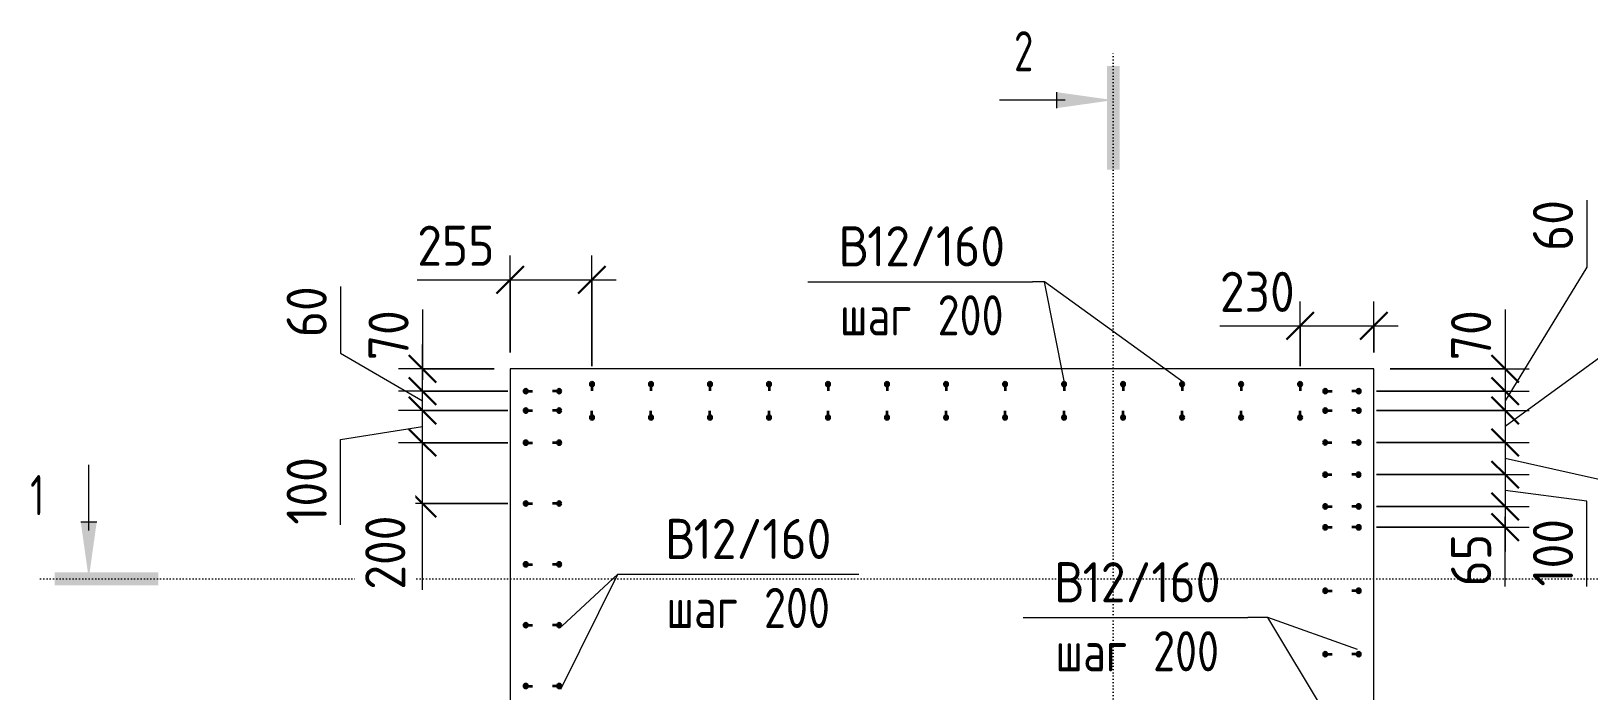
# Model space of a CAD drawing. Header units: millimetres. Extents: x 66339 to 175313, y -6307 to 14735.
# Drawn here: x 154870 to 159721, y 10627 to 12681 of the extents above; entities that cross this region are included whole.
import ezdxf

# ---------------------------------------------------------------- set-up
doc = ezdxf.new("R2010")
doc.units = ezdxf.units.MM
doc.linetypes.add('04 Пунктир 10мм', pattern=[10, 0, -10])
for name, color, linetype, lineweight in [('AA_Dim', 7, 'Continuous', 9), ('AA_Dim-50', 7, 'Continuous', 9), ('AA_Razrez', 7, 'Continuous', 9), ('AA_Vinoska', 7, 'Continuous', 9), ('KR_Armatura', 7, 'Continuous', 20), ('KR_Armatura_Tonkie', 7, 'Continuous', 20), ('KR_Fundament', 7, 'Continuous', 18)]:
    doc.layers.add(name, color=color, linetype=linetype, lineweight=lineweight)
doc.styles.add('ISOCPEUR_5', font='isocpeur.ttf', dxfattribs={"width": 0.7, "height": 125})
doc.styles.add('ISOCPEUR_6', font='isocpeur.ttf', dxfattribs={"width": 0.9, "height": 125})
doc.styles.add('ISOCPEUR_8', font='isocpeur.ttf', dxfattribs={"width": 0.8, "height": 125})
doc.dimstyles.new('05_Округл_1мм__прозр_', dxfattribs={"dimscale": 304.8, "dimtxt": 124.497647, "dimasz": 0.278871, "dimexe": 0.246063, "dimexo": 0.164042, "dimgap": 0.016404, "dimtad": 1, "dimdec": 0, "dimdsep": 46, "dimtxsty": 'ISOCPEUR_6', "dimblk1": 'OBLIQUE', "dimblk2": 'OBLIQUE', "dimsah": 1, "dimcen": 0.09, "dimdle": 0.246063, "dimazin": 0, "dimtfac": 1, "dimtdec": 4, "dimtix": 1, "dimtmove": 1, "dimatfit": 3, "dimfxl": 1, "dimtvp": 1, "dimtolj": 1, "dimtzin": 0, "dimlwd": 18, "dimlwe": 18, "dimarcsym": 2})
doc.dimstyles.new('05_Округл_50мм__непрозр_', dxfattribs={"dimscale": 304.8, "dimtxt": 124.497647, "dimasz": 0.278871, "dimexe": 0.246063, "dimexo": 0.164042, "dimgap": 0.049213, "dimtad": 1, "dimdec": 0, "dimrnd": 50, "dimdsep": 46, "dimtxsty": 'ISOCPEUR_6', "dimblk1": 'OBLIQUE', "dimblk2": 'OBLIQUE', "dimsah": 1, "dimcen": 0.09, "dimdle": 0.246063, "dimazin": 0, "dimtfac": 1, "dimtdec": 4, "dimtix": 1, "dimtmove": 1, "dimatfit": 3, "dimfxl": 1, "dimtvp": 1, "dimtfill": 1, "dimtolj": 1, "dimtzin": 0, "dimlwd": 18, "dimlwe": 18, "dimarcsym": 2})
doc.dimstyles.new('05_Округл_5мм__прозр__2', dxfattribs={"dimscale": 304.8, "dimtxt": 124.497647, "dimasz": 0.278871, "dimexe": 0.246063, "dimexo": 0.164042, "dimgap": 0.016404, "dimtad": 1, "dimdec": 0, "dimrnd": 5, "dimdsep": 46, "dimtxsty": 'ISOCPEUR_6', "dimblk1": 'OBLIQUE', "dimblk2": 'OBLIQUE', "dimsah": 1, "dimcen": 0.09, "dimdle": 0.246063, "dimazin": 0, "dimtfac": 1, "dimtdec": 4, "dimtix": 1, "dimtmove": 1, "dimatfit": 3, "dimfxl": 1, "dimtvp": 1, "dimtolj": 1, "dimtzin": 0, "dimlwd": 18, "dimlwe": 18, "dimarcsym": 2})

# ---------------------------------------------------------------- blocks, each defined once
blk = doc.blocks.new('265_Выпуск П одной длины _НесАрм_РабПлоск_ - В1 _d12_ t250-4071037-Схема расположения арматурных выпусков вундаментной плиты  в_о 22-23_Б')
at = {"layer": 'KR_Armatura_Tonkie', "lineweight": 35}
for points in [[(-6, -6), (-3, -5.2), (-1.8, -4.2), (-0.2, -1.6), (0, 0), (-0.8, 3), (-1.8, 4.2), (-4.4, 5.8), (-7.6, 5.8), (-10.2, 4.2), (-11.8, 1.6), (-12, 0), (-11.2, -3), (-9, -5.2)], [(98, -6), (99.6, -5.8), (102.2, -4.2), (103.8, -1.6), (103.8, 1.6), (103.2, 3), (101, 5.2), (98, 6), (95, 5.2), (92.8, 3), (92.2, 1.6), (92.2, -1.6), (93.4, -3.6), (95, -5.2), (96.4, -5.8)]]:
    blk.add_hatch(color=256, dxfattribs=at).paths.add_polyline_path(points)
at = {"layer": 'KR_Armatura'}
for centre in [(-6, 0), (98, 0)]:
    blk.add_circle(centre, 6, dxfattribs=at)
at = {"layer": 'KR_Armatura_Tonkie', "lineweight": 35}
for p, q in [((0, 0), (15, 0)), ((92, 0), (77, 0))]:
    blk.add_line(p, q, dxfattribs=at)
for centre, start, end in [((-6, 0), 360, 180), ((-6, 0), 180, 360), ((98, 0), 360, 180), ((98, 0), 180, 360)]:
    blk.add_arc(centre, 6, start, end, dxfattribs=at)
blk = doc.blocks.new('265_Выпуск П одной длины _НесАрм_РабПлоск_ - В1 _d12_ t250-V2-Схема расположения арматурных выпусков вундаментной плиты  в_о 22-23_Б')
at = {"layer": 'KR_Armatura_Tonkie', "lineweight": 35}
for points in [[(-6, -6), (-3, -5.2), (-1.8, -4.2), (-0.2, -1.4), (0, 0), (-0.8, 3), (-1.8, 4.2), (-4.4, 5.8), (-7.6, 5.8), (-10.2, 4.2), (-11.8, 1.6), (-11.6, -1.4), (-11.2, -3), (-9, -5.2)], [(98, -6), (99.6, -5.8), (102.2, -4.2), (103.8, -1.4), (103.8, 1.6), (103.2, 3), (101, 5.2), (98, 6), (95, 5.2), (92.8, 3), (92.2, 1.6), (92.2, -1.6), (92.8, -3), (95, -5.2), (96.4, -5.8)]]:
    blk.add_hatch(color=256, dxfattribs=at).paths.add_polyline_path(points)
at = {"layer": 'KR_Armatura'}
for centre in [(-6, 0), (98, 0)]:
    blk.add_circle(centre, 6, dxfattribs=at)
at = {"layer": 'KR_Armatura_Tonkie', "lineweight": 35}
for p, q in [((0, 0), (15, 0)), ((92, 0), (77, 0))]:
    blk.add_line(p, q, dxfattribs=at)
for centre, start, end in [((-6, 0), 360, 180), ((-6, 0), 180, 360), ((98, 0), 360, 180), ((98, 0), 180, 360)]:
    blk.add_arc(centre, 6, start, end, dxfattribs=at)
blk = doc.blocks.new('Разрез - Номер узла_ сзади-394133-Схема расположения арматурных выпусков вундаментной плиты  в_о 22-23_Б')
at = {"layer": 'AA_Razrez'}
for points in [[(7.329, 0.404), (7.329, -0.394), (0.873, -0.394), (0.873, 0.404)], [(3.497, -3.533), (2.503, -3.533), (3, 0)]]:
    blk.add_hatch(color=256, dxfattribs=at).paths.add_polyline_path(points)
for p, q in [((2.503, -3.533), (3.497, -3.533)), ((3, -3), (3, -7.096))]:
    blk.add_line(p, q, dxfattribs=at)
blk = doc.blocks.new('Разрез - Номер узла_ спереди-394134-Схема расположения арматурных выпусков вундаментной плиты  в_о 22-23_Б')
at = {"layer": 'AA_Razrez'}
for points in [[(7.329, 0.404), (7.329, -0.394), (0.873, -0.394), (0.873, 0.404)], [(3.497, -3.533), (2.503, -3.533), (3, 0)]]:
    blk.add_hatch(color=256, dxfattribs=at).paths.add_polyline_path(points)
for p, q in [((2.503, -3.533), (3.497, -3.533)), ((3, -3), (3, -7.096))]:
    blk.add_line(p, q, dxfattribs=at)
blk = doc.blocks.new('042_М_Арматуры - Диам длина поз _ Комментарий-3662934-Схема расположения арматурных выпусков вундаментной плиты  в_о 22-23_Б')
at = {"layer": 'AA_Vinoska'}
blk.add_line((-7, 0), (7, 0), dxfattribs=at)
blk = doc.blocks.new('DIMBLOCK41-Схема расположения арматурных выпусков вундаментной плиты  в_о 22-23_Б')
at = {"layer": 'AA_Dim-50', "lineweight": 18}
for p, q in [((156088.8, 11135.1), (156088.8, 11474.6)), ((156354.4, 11399.6), (156013.8, 11399.6)), ((156088.8, 11399.6), (156354.4, 11399.6)), ((156088.6, 11228.7), (156088.8, 11304.9)), ((156354.4, 11210.1), (156013.8, 11210.1)), ((156088.6, 10941.6), (156088.6, 11228.7)), ((156088.8, 11210.1), (156354.4, 11210.1))]:
    blk.add_line(p, q, dxfattribs=at)
at = {"layer": 'AA_Dim-50', "lineweight": 30}
for p, q in [((156088.8, 11399.6), (156046.3, 11442.1)), ((156088.8, 11399.6), (156131.3, 11357.1)), ((156088.8, 11210.1), (156046.3, 11252.6)), ((156088.8, 11210.1), (156131.3, 11167.6))]:
    blk.add_line(p, q, dxfattribs=at)
at = {"layer": 'AA_Dim-50', "color": 0, "lineweight": 18, "insert": (155910.3, 10941.6), "char_height": 125, "width": 284.429, "attachment_point": 1, "rotation": 90, "line_spacing_factor": 1.149209, "style": 'ISOCPEUR_6', "bg_fill": 3, "box_fill_scale": 1.25, "bg_fill_color": 256, "bg_fill_true_color": 13158600, "bg_fill_transparency": 0}
blk.add_mtext('200', dxfattribs=at)
blk = doc.blocks.new('_Oblique')
at = {"color": 0, "linetype": 'ByBlock', "lineweight": -2}
blk.add_line((-0.5, -0.5), (0.5, 0.5), dxfattribs=at)
blk = doc.blocks.new('DIMBLOCK45-Схема расположения арматурных выпусков вундаментной плиты  в_о 22-23_Б')
at = {"layer": 'AA_Dim-50', "lineweight": 18}
for p, q in [((156354.4, 11499.6), (156013.8, 11499.6)), ((156088.8, 11324.6), (156088.8, 11499.6)), ((156088.8, 11499.6), (156354.4, 11499.6)), ((155833.8, 11409.6), (156088.8, 11449.6)), ((155833.8, 11144.1), (155833.8, 11409.6)), ((156354.4, 11399.6), (156013.8, 11399.6)), ((156088.8, 11399.6), (156354.4, 11399.6))]:
    blk.add_line(p, q, dxfattribs=at)
at = {"layer": 'AA_Dim-50', "lineweight": 30}
for p, q in [((156088.8, 11499.6), (156046.3, 11542.1)), ((156088.8, 11499.6), (156131.3, 11457.1)), ((156088.8, 11399.6), (156046.3, 11442.1)), ((156088.8, 11399.6), (156131.3, 11357.1))]:
    blk.add_line(p, q, dxfattribs=at)
at = {"layer": 'AA_Dim-50', "color": 0, "lineweight": 18, "insert": (155665.5, 11144.1), "char_height": 125, "width": 258.572, "attachment_point": 1, "rotation": 90, "line_spacing_factor": 1.149209, "style": 'ISOCPEUR_6'}
blk.add_mtext('100', dxfattribs=at)
blk = doc.blocks.new('DIMBLOCK46-Схема расположения арматурных выпусков вундаментной плиты  в_о 22-23_Б')
at = {"layer": 'AA_Dim-50', "lineweight": 18}
for p, q in [((155833.8, 11886.1), (155833.8, 11678.1)), ((155833.8, 11678.1), (156088.8, 11529.8)), ((156354.4, 11560), (156013.8, 11560)), ((156088.8, 11499.6), (156088.8, 11560)), ((156088.8, 11560), (156354.4, 11560)), ((156354.4, 11499.6), (156013.8, 11499.6)), ((156088.8, 11499.6), (156354.4, 11499.6))]:
    blk.add_line(p, q, dxfattribs=at)
at = {"layer": 'AA_Dim-50', "lineweight": 30}
for p, q in [((156088.8, 11560), (156046.3, 11602.5)), ((156088.8, 11560), (156131.3, 11517.5)), ((156088.8, 11499.6), (156046.3, 11542.1)), ((156088.8, 11499.6), (156131.3, 11457.1))]:
    blk.add_line(p, q, dxfattribs=at)
at = {"layer": 'AA_Dim-50', "color": 0, "lineweight": 18, "insert": (155665.5, 11728.1), "char_height": 125, "width": 189.619, "attachment_point": 1, "rotation": 90, "line_spacing_factor": 1.149209, "style": 'ISOCPEUR_6'}
blk.add_mtext('60', dxfattribs=at)
blk = doc.blocks.new('DIMBLOCK47-Схема расположения арматурных выпусков вундаментной плиты  в_о 22-23_Б')
at = {"layer": 'AA_Dim-50', "lineweight": 18}
for p, q in [((156088.8, 11814.2), (156088.8, 11606.2)), ((156088.8, 11560), (156088.8, 11705)), ((156312, 11630), (156013.8, 11630)), ((156088.8, 11630), (156312, 11630)), ((156088.8, 11606.2), (156088.8, 11595)), ((156354.4, 11560), (156013.8, 11560)), ((156088.8, 11560), (156354.4, 11560))]:
    blk.add_line(p, q, dxfattribs=at)
at = {"layer": 'AA_Dim-50', "lineweight": 30}
for p, q in [((156088.8, 11630), (156046.3, 11672.5)), ((156088.8, 11560), (156046.3, 11602.5)), ((156088.8, 11630), (156131.3, 11587.5)), ((156088.8, 11560), (156131.3, 11517.5))]:
    blk.add_line(p, q, dxfattribs=at)
at = {"layer": 'AA_Dim-50', "color": 0, "lineweight": 18, "insert": (155920.5, 11656.2), "char_height": 125, "width": 189.619, "attachment_point": 1, "rotation": 90, "line_spacing_factor": 1.149209, "style": 'ISOCPEUR_6'}
blk.add_mtext('70', dxfattribs=at)
blk = doc.blocks.new('DIMBLOCK48-Схема расположения арматурных выпусков вундаментной плиты  в_о 22-23_Б')
at = {"layer": 'AA_Dim-50', "lineweight": 18}
for p, q in [((156362, 11680), (156362, 11982.1)), ((156616.6, 11638), (156616.6, 11982.1)), ((156072.4, 11907.1), (156359.4, 11907.1)), ((156287, 11907.1), (156691.6, 11907.1)), ((156359.4, 11907.1), (156489.3, 11907.1)), ((156362, 11907.1), (156362, 11680)), ((156616.6, 11907.1), (156616.6, 11638))]:
    blk.add_line(p, q, dxfattribs=at)
at = {"layer": 'AA_Dim-50', "lineweight": 30}
for p, q in [((156362, 11907.1), (156404.5, 11949.6)), ((156616.6, 11907.1), (156659.1, 11949.6)), ((156362, 11907.1), (156319.5, 11864.6)), ((156616.6, 11907.1), (156574.1, 11864.6))]:
    blk.add_line(p, q, dxfattribs=at)
at = {"layer": 'AA_Dim-50', "color": 0, "lineweight": 18, "insert": (156072.4, 12075.4), "char_height": 125, "width": 284.429, "attachment_point": 1, "line_spacing_factor": 1.149209, "style": 'ISOCPEUR_6'}
blk.add_mtext('255', dxfattribs=at)
blk = doc.blocks.new('DIMBLOCK49-Схема расположения арматурных выпусков вундаментной плиты  в_о 22-23_Б')
at = {"layer": 'AA_Dim-50', "lineweight": 18}
for p, q in [((158822, 11638), (158822, 11838.8)), ((159052, 11680), (159052, 11838.8)), ((158572.2, 11763.6), (158859.2, 11763.6)), ((158747, 11763.8), (159127, 11763.8)), ((158822, 11763.8), (158822, 11638)), ((158859.2, 11763.6), (158937, 11763.8)), ((159052, 11763.8), (159052, 11680))]:
    blk.add_line(p, q, dxfattribs=at)
at = {"layer": 'AA_Dim-50', "lineweight": 30}
for p, q in [((158822, 11763.8), (158864.5, 11806.3)), ((159052, 11763.8), (159094.5, 11806.3)), ((158822, 11763.8), (158779.5, 11721.3)), ((159052, 11763.8), (159009.5, 11721.3))]:
    blk.add_line(p, q, dxfattribs=at)
at = {"layer": 'AA_Dim-50', "color": 0, "lineweight": 18, "insert": (158572.2, 11931.9), "char_height": 125, "width": 284.429, "attachment_point": 1, "line_spacing_factor": 1.149209, "style": 'ISOCPEUR_6'}
blk.add_mtext('230', dxfattribs=at)
blk = doc.blocks.new('DIMBLOCK50-Схема расположения арматурных выпусков вундаментной плиты  в_о 22-23_Б')
at = {"layer": 'AA_Dim-50', "lineweight": 18}
for p, q in [((159460.4, 11814.2), (159460.4, 11606.2)), ((159460.4, 11705), (159460.4, 11560)), ((159102, 11630), (159535.4, 11630)), ((159460.4, 11630), (159102, 11630)), ((159460.4, 11606.2), (159460.4, 11595)), ((159060.4, 11560), (159535.4, 11560)), ((159460.4, 11560), (159060.4, 11560))]:
    blk.add_line(p, q, dxfattribs=at)
at = {"layer": 'AA_Dim-50', "lineweight": 30}
for p, q in [((159460.4, 11630), (159417.9, 11672.5)), ((159460.4, 11560), (159417.9, 11602.5)), ((159460.4, 11630), (159502.9, 11587.5)), ((159460.4, 11560), (159502.9, 11517.5))]:
    blk.add_line(p, q, dxfattribs=at)
at = {"layer": 'AA_Dim-50', "color": 0, "lineweight": 18, "insert": (159292.1, 11656.2), "char_height": 125, "width": 189.619, "attachment_point": 1, "rotation": 90, "line_spacing_factor": 1.149209, "style": 'ISOCPEUR_6'}
blk.add_mtext('70', dxfattribs=at)
blk = doc.blocks.new('DIMBLOCK51-Схема расположения арматурных выпусков вундаментной плиты  в_о 22-23_Б')
at = {"layer": 'AA_Dim-50', "lineweight": 18}
for p, q in [((159715.4, 12154.7), (159715.4, 11946.7)), ((159715.4, 11946.7), (159460.4, 11529.8)), ((159060.4, 11560), (159535.4, 11560)), ((159460.4, 11560), (159060.4, 11560)), ((159460.4, 11560), (159460.4, 11499.6)), ((159060.4, 11499.6), (159535.4, 11499.6)), ((159460.4, 11499.6), (159060.4, 11499.6))]:
    blk.add_line(p, q, dxfattribs=at)
at = {"layer": 'AA_Dim-50', "lineweight": 30}
for p, q in [((159460.4, 11560), (159417.9, 11602.5)), ((159460.4, 11560), (159502.9, 11517.5)), ((159460.4, 11499.6), (159417.9, 11542.1)), ((159460.4, 11499.6), (159502.9, 11457.1))]:
    blk.add_line(p, q, dxfattribs=at)
at = {"layer": 'AA_Dim-50', "color": 0, "lineweight": 18, "insert": (159547.1, 11996.7), "char_height": 125, "width": 189.619, "attachment_point": 1, "rotation": 90, "line_spacing_factor": 1.149209, "style": 'ISOCPEUR_6'}
blk.add_mtext('60', dxfattribs=at)
blk = doc.blocks.new('DIMBLOCK52-Схема расположения арматурных выпусков вундаментной плиты  в_о 22-23_Б')
at = {"layer": 'AA_Dim-50', "lineweight": 18}
for p, q in [((159970.4, 12087.5), (159970.4, 11822.1)), ((159970.4, 11822.1), (159460.4, 11449.8)), ((159060.4, 11499.6), (159535.4, 11499.6)), ((159460.4, 11499.6), (159060.4, 11499.6)), ((159460.4, 11499.6), (159460.4, 11400)), ((159060.2, 11400), (159535.4, 11400)), ((159460.4, 11400), (159060.2, 11400))]:
    blk.add_line(p, q, dxfattribs=at)
at = {"layer": 'AA_Dim-50', "lineweight": 30}
for p, q in [((159460.4, 11499.6), (159417.9, 11542.1)), ((159460.4, 11499.6), (159502.9, 11457.1)), ((159460.4, 11400), (159417.9, 11442.5)), ((159460.4, 11400), (159502.9, 11357.5))]:
    blk.add_line(p, q, dxfattribs=at)
at = {"layer": 'AA_Dim-50', "color": 0, "lineweight": 18, "insert": (159802.1, 11872.1), "char_height": 125, "width": 258.572, "attachment_point": 1, "rotation": 90, "line_spacing_factor": 1.149209, "style": 'ISOCPEUR_6'}
blk.add_mtext('100', dxfattribs=at)
blk = doc.blocks.new('DIMBLOCK53-Схема расположения арматурных выпусков вундаментной плиты  в_о 22-23_Б')
at = {"layer": 'AA_Dim-50', "lineweight": 30}
for p, q in [((159460.4, 11400), (159417.9, 11442.5)), ((159460.4, 11400), (159502.9, 11357.5)), ((159460.4, 11300), (159417.9, 11342.5)), ((159460.4, 11300), (159502.9, 11257.5))]:
    blk.add_line(p, q, dxfattribs=at)
at = {"layer": 'AA_Dim-50', "lineweight": 18}
for p, q in [((159060.2, 11400), (159535.4, 11400)), ((159460.4, 11400), (159060.2, 11400)), ((159460.4, 11400), (159460.4, 11300)), ((159970.4, 11236.8), (159460.4, 11350)), ((159060, 11300), (159535.4, 11300)), ((159460.4, 11300), (159060, 11300)), ((159970.4, 10971.3), (159970.4, 11236.8))]:
    blk.add_line(p, q, dxfattribs=at)
at = {"layer": 'AA_Dim-50', "color": 0, "lineweight": 18, "insert": (159802.1, 10971.3), "char_height": 125, "width": 258.572, "attachment_point": 1, "rotation": 90, "line_spacing_factor": 1.149209, "style": 'ISOCPEUR_6'}
blk.add_mtext('100', dxfattribs=at)
blk = doc.blocks.new('DIMBLOCK54-Схема расположения арматурных выпусков вундаментной плиты  в_о 22-23_Б')
at = {"layer": 'AA_Dim-50', "lineweight": 30}
for p, q in [((159460.4, 11300), (159417.9, 11342.5)), ((159460.4, 11300), (159502.9, 11257.5)), ((159460.4, 11201), (159417.9, 11243.5)), ((159460.4, 11201), (159502.9, 11158.5))]:
    blk.add_line(p, q, dxfattribs=at)
at = {"layer": 'AA_Dim-50', "lineweight": 18}
for p, q in [((159060, 11300), (159535.4, 11300)), ((159460.4, 11300), (159060, 11300)), ((159460.4, 11300), (159460.4, 11201)), ((159715.4, 11217), (159460.4, 11250.5)), ((159715.4, 10951.5), (159715.4, 11217)), ((159060.4, 11201), (159535.4, 11201)), ((159460.4, 11201), (159060.4, 11201))]:
    blk.add_line(p, q, dxfattribs=at)
at = {"layer": 'AA_Dim-50', "color": 0, "lineweight": 18, "insert": (159547.1, 10951.5), "char_height": 125, "width": 258.572, "attachment_point": 1, "rotation": 90, "line_spacing_factor": 1.149209, "style": 'ISOCPEUR_6'}
blk.add_mtext('100', dxfattribs=at)
blk = doc.blocks.new('DIMBLOCK55-Схема расположения арматурных выпусков вундаментной плиты  в_о 22-23_Б')
at = {"layer": 'AA_Dim-50', "lineweight": 30}
for p, q in [((159460.4, 11201), (159417.9, 11243.5)), ((159460.4, 11136), (159417.9, 11178.5)), ((159460.4, 11201), (159502.9, 11158.5)), ((159460.4, 11136), (159502.9, 11093.5))]:
    blk.add_line(p, q, dxfattribs=at)
at = {"layer": 'AA_Dim-50', "lineweight": 18}
for p, q in [((159060.4, 11201), (159535.4, 11201)), ((159460.4, 11201), (159060.4, 11201)), ((159460.4, 11201), (159460.4, 11061)), ((159460.4, 11159.8), (159460.4, 11168.5)), ((159460.4, 10951.8), (159460.4, 11159.8)), ((159060.4, 11136), (159535.4, 11136)), ((159460.4, 11136), (159060.4, 11136))]:
    blk.add_line(p, q, dxfattribs=at)
at = {"layer": 'AA_Dim-50', "color": 0, "lineweight": 18, "insert": (159292.1, 10951.8), "char_height": 125, "width": 189.619, "attachment_point": 1, "rotation": 90, "line_spacing_factor": 1.149209, "style": 'ISOCPEUR_6'}
blk.add_mtext('65', dxfattribs=at)

msp = doc.modelspace()

# ---------------------------------------------------------------- linework, layer by layer
at = {"layer": 'AA_Razrez', "linetype": '04 Пунктир 10мм'}
for p, q in [((158240.2235, 7743.9493), (158240.2235, 12616.3718)), ((154899.3563, 10975.9045), (161010.6117, 10975.9045))]:
    msp.add_line(p, q, dxfattribs=at)
at = {"layer": 'AA_Vinoska'}
for p, q in [((158025.658, 11900.9888), (157988.5767, 11900.9888)), ((158025.658, 11900.9888), (157988.5767, 11900.9888)), ((158087.4601, 11591.9779), (158025.658, 11900.9888)), ((158461.3633, 11585.7977), (158025.658, 11900.9888)), ((156519.5659, 10632.2977), (156696.9112, 10989.6754)), ((156522.2529, 10828.4524), (156696.9112, 10989.6754)), ((156696.9112, 10989.6754), (156747.9652, 10989.6754)), ((156696.9112, 10989.6754), (156747.9652, 10989.6754)), ((158721.5101, 10854.772), (158659.708, 10854.772)), ((158721.5101, 10854.772), (158659.708, 10854.772)), ((158904.2296, 10551.1353), (158721.5101, 10854.772)), ((159000.9634, 10755.3512), (158721.5101, 10854.772))]:
    msp.add_line(p, q, dxfattribs=at)
at = {"layer": 'KR_Fundament', "lineweight": 20}
for p, q in [((159052.0212, 11630), (156362.0212, 11630)), ((156362.0212, 11630), (156362.0212, 9630)), ((159052.0212, 9630), (159052.0212, 11630))]:
    msp.add_line(p, q, dxfattribs=at)

# ---------------------------------------------------------------- block references
at = {"layer": 'AA_Razrez', "xscale": 49.99999999999998, "yscale": 49.99999999999998, "zscale": 49.99999999999998, "rotation": 269.9999999999998}
msp.add_blockref('Разрез - Номер узла_ спереди-394134-Схема расположения арматурных выпусков вундаментной плиты  в_о 22-23_Б', (158240.2235, 12616.3718), dxfattribs=at)
at = {"layer": 'AA_Razrez', "extrusion": (0, 0, -1), "xscale": 49.99999999999998, "yscale": 49.99999999999998, "zscale": 49.99999999999998, "rotation": 180}
msp.add_blockref('Разрез - Номер узла_ сзади-394133-Схема расположения арматурных выпусков вундаментной плиты  в_о 22-23_Б', (-154899.3563, 10975.9045), dxfattribs=at)
at = {"layer": 'AA_Vinoska', "xscale": 49.99999999999998, "yscale": 49.99999999999998, "zscale": 49.99999999999998}
for p in [(157638.5767, 11900.9888), (157638.5767, 11900.9888), (157097.9652, 10989.6754), (157097.9652, 10989.6754), (158309.708, 10854.772), (158309.708, 10854.772)]:
    msp.add_blockref('042_М_Арматуры - Диам длина поз _ Комментарий-3662934-Схема расположения арматурных выпусков вундаментной плиты  в_о 22-23_Б', p, dxfattribs=at)
at = {"layer": 'KR_Armatura_Tonkie', "lineweight": 35}
for name, p in [('265_Выпуск П одной длины _НесАрм_РабПлоск_ - В1 _d12_ t250-4071037-Схема расположения арматурных выпусков вундаментной плиты  в_о 22-23_Б', (156416.4168, 11560)), ('265_Выпуск П одной длины _НесАрм_РабПлоск_ - В1 _d12_ t250-4071037-Схема расположения арматурных выпусков вундаментной плиты  в_о 22-23_Б', (158906.4168, 11560)), ('265_Выпуск П одной длины _НесАрм_РабПлоск_ - В1 _d12_ t250-4071037-Схема расположения арматурных выпусков вундаментной плиты  в_о 22-23_Б', (156416.4168, 11499.6125)), ('265_Выпуск П одной длины _НесАрм_РабПлоск_ - В1 _d12_ t250-4071037-Схема расположения арматурных выпусков вундаментной плиты  в_о 22-23_Б', (158906.4168, 11499.6125)), ('265_Выпуск П одной длины _НесАрм_РабПлоск_ - В1 _d12_ t250-4071037-Схема расположения арматурных выпусков вундаментной плиты  в_о 22-23_Б', (156416.4168, 11399.6125)), ('265_Выпуск П одной длины _НесАрм_РабПлоск_ - В1 _d12_ t250-4071037-Схема расположения арматурных выпусков вундаментной плиты  в_о 22-23_Б', (158906.1843, 11400)), ('265_Выпуск П одной длины _НесАрм_РабПлоск_ - В1 _d12_ t250-4071037-Схема расположения арматурных выпусков вундаментной плиты  в_о 22-23_Б', (158906.0212, 11300)), ('265_Выпуск П одной длины _НесАрм_РабПлоск_ - В1 _d12_ t250-V2-Схема расположения арматурных выпусков вундаментной плиты  в_о 22-23_Б', (156416.4168, 11210.1329)), ('265_Выпуск П одной длины _НесАрм_РабПлоск_ - В1 _d12_ t250-4071037-Схема расположения арматурных выпусков вундаментной плиты  в_о 22-23_Б', (158906.4168, 11201)), ('265_Выпуск П одной длины _НесАрм_РабПлоск_ - В1 _d12_ t250-4071037-Схема расположения арматурных выпусков вундаментной плиты  в_о 22-23_Б', (158906.4168, 11136)), ('265_Выпуск П одной длины _НесАрм_РабПлоск_ - В1 _d12_ t250-4071037-Схема расположения арматурных выпусков вундаментной плиты  в_о 22-23_Б', (156416.4168, 11020.6532)), ('265_Выпуск П одной длины _НесАрм_РабПлоск_ - В1 _d12_ t250-4071037-Схема расположения арматурных выпусков вундаментной плиты  в_о 22-23_Б', (158906.4168, 10938.4)), ('265_Выпуск П одной длины _НесАрм_РабПлоск_ - В1 _d12_ t250-4071037-Схема расположения арматурных выпусков вундаментной плиты  в_о 22-23_Б', (156416.4168, 10831.1735)), ('265_Выпуск П одной длины _НесАрм_РабПлоск_ - В1 _d12_ t250-4071037-Схема расположения арматурных выпусков вундаментной плиты  в_о 22-23_Б', (158906.4168, 10740.8)), ('265_Выпуск П одной длины _НесАрм_РабПлоск_ - В1 _d12_ t250-4071037-Схема расположения арматурных выпусков вундаментной плиты  в_о 22-23_Б', (156416.4168, 10641.6939))]:
    msp.add_blockref(name, p, dxfattribs=at)
at = {"layer": 'KR_Armatura_Tonkie', "lineweight": 35, "rotation": 89.99999999999964}
for p in [(156616.6002, 11484), (156800.3822, 11484), (156984.1642, 11484), (157167.9463, 11484), (157351.7283, 11484), (157535.5103, 11484), (157719.2923, 11484), (157903.0743, 11484), (158086.8563, 11484), (158270.6383, 11484), (158454.4203, 11484), (158638.2024, 11484), (158821.9844, 11484)]:
    msp.add_blockref('265_Выпуск П одной длины _НесАрм_РабПлоск_ - В1 _d12_ t250-4071037-Схема расположения арматурных выпусков вундаментной плиты  в_о 22-23_Б', p, dxfattribs=at)

# ---------------------------------------------------------------- texts
at = {"layer": 'AA_Razrez', "char_height": 125, "attachment_point": 1, "style": 'ISOCPEUR_5'}
for s, insert, width in [('\\fISOCPEUR|b0|i0|c204|p34|;\\W.7;2', (157931.1799, 12681.2951), 75.759469), ('\\fISOCPEUR|b0|i0|c204|p34|;\\W.7;1', (154866.835, 11298.663), 53.312219)]:
    msp.add_mtext(s, dxfattribs=dict(at, insert=insert, width=width))
at = {"layer": 'AA_Vinoska', "char_height": 125, "attachment_point": 1}
for s, insert, width, style in [('\\fISOCPEUR|b0|i0|c204|p34|;\\W.9;В', (157384.5837, 12073.694), 108.227812, 'ISOCPEUR_6'), ('\\fISOCPEUR|b0|i0|c204|p34|;\\W.9;В', (157384.5837, 12073.694), 108.227812, 'ISOCPEUR_6'), ('12/160', (157473.8805, 12073.694), 526.708687, 'ISOCPEUR_6'), ('12/160', (157473.8805, 12073.694), 526.708687, 'ISOCPEUR_6'), (' 200', (157629.4295, 11858.7413), 333.502, 'ISOCPEUR_8'), ('шаг', (157388.6587, 11858.7413), 291.81425, 'ISOCPEUR_8'), ('\\fISOCPEUR|b0|i0|c204|p34|;\\W.9;В', (156843.9722, 11162.3806), 108.227812, 'ISOCPEUR_6'), ('\\fISOCPEUR|b0|i0|c204|p34|;\\W.9;В', (156843.9722, 11162.3806), 108.227812, 'ISOCPEUR_6'), ('12/160', (156933.2691, 11162.3806), 526.708687, 'ISOCPEUR_6'), ('12/160', (156933.2691, 11162.3806), 526.708687, 'ISOCPEUR_6'), ('\\fISOCPEUR|b0|i0|c204|p34|;\\W.9;В', (158055.715, 11027.4772), 108.227812, 'ISOCPEUR_6'), ('\\fISOCPEUR|b0|i0|c204|p34|;\\W.9;В', (158055.715, 11027.4772), 108.227812, 'ISOCPEUR_6'), ('12/160', (158145.0118, 11027.4772), 526.708687, 'ISOCPEUR_6'), ('12/160', (158145.0118, 11027.4772), 526.708687, 'ISOCPEUR_6'), (' 200', (157088.818, 10947.428), 333.502, 'ISOCPEUR_8'), ('шаг', (156848.0472, 10947.428), 291.81425, 'ISOCPEUR_8'), ('шаг', (158059.79, 10812.5246), 291.81425, 'ISOCPEUR_8'), (' 200', (158300.5608, 10812.5246), 333.502, 'ISOCPEUR_8')]:
    msp.add_mtext(s, dxfattribs=dict(at, insert=insert, width=width, style=style))

# ---------------------------------------------------------------- dimensions: what is measured, and where the dimension line sits
at = {"layer": 'AA_Dim', "lineweight": 18}
for base, p1, p2, dimstyle, override, picture, middle in [((159460.3801, 11499.6125), (159010.4168, 11560), (159010.4168, 11499.6125), '05_Округл_5мм__прозр__2', {"dimpost": '<>', "dimfxl": 60.387465}, 'DIMBLOCK51-Схема расположения арматурных выпусков вундаментной плиты  в_о 22-23_Б', (159630.4065, 12091.5127)), ((159460.3801, 11400), (159010.4168, 11499.6125), (159010.1843, 11400), '05_Округл_5мм__прозр__2', {"dimpost": '<>', "dimfxl": 99.612807}, 'DIMBLOCK52-Схема расположения арматурных выпусков вундаментной плиты  в_о 22-23_Б', (159885.4065, 12001.3473)), ((156088.7749, 11630), (156404.4168, 11560), (156362.0212, 11630), '05_Округл_1мм__прозр_', {"dimpost": '<>', "dimfxl": 81.837609}, 'DIMBLOCK47-Схема расположения арматурных выпусков вундаментной плиты  в_о 22-23_Б', (156003.8013, 11750.9891)), ((159460.3801, 11560), (159052.0212, 11630), (159010.4168, 11560), '05_Округл_5мм__прозр__2', {"dimpost": '<>', "dimfxl": 81.430455}, 'DIMBLOCK50-Схема расположения арматурных выпусков вундаментной плиты  в_о 22-23_Б', (159375.4065, 11750.9891)), ((159460.3801, 11300), (159010.1843, 11400), (159010.0212, 11300), '05_Округл_5мм__прозр__2', {"dimpost": '<>', "dimfxl": 100.000133}, 'DIMBLOCK53-Схема расположения арматурных выпусков вундаментной плиты  в_о 22-23_Б', (159885.4065, 11100.5842)), ((159460.3801, 11201), (159010.0212, 11300), (159010.4168, 11201), '05_Округл_5мм__прозр__2', {"dimpost": '<>', "dimfxl": 99.000791}, 'DIMBLOCK54-Схема расположения арматурных выпусков вундаментной плиты  в_о 22-23_Б', (159630.4065, 11080.7977)), ((159460.3801, 11136), (159010.4168, 11201), (159010.4168, 11136), '05_Округл_5мм__прозр__2', {"dimpost": '<>', "dimfxl": 65}, 'DIMBLOCK55-Схема расположения арматурных выпусков вундаментной плиты  в_о 22-23_Б', (159375.4065, 11046.6141))]:
    dim = msp.add_linear_dim(base=base, p1=p1, p2=p2, angle=90, dimstyle=dimstyle, override=override, dxfattribs=at)
    dim.commit()
    dim.dimension.update_dxf_attribs({"geometry": picture, "text_midpoint": middle, "dimtype": 160, "text_rotation": 90})
for base, p1, p2, dimstyle, override, picture, middle in [((156616.6002, 11907.0535), (156362.0212, 11630), (156616.6002, 11588), '05_Округл_5мм__прозр__2', {"dimpost": '<>', "dimfxl": 258.020348}, 'DIMBLOCK48-Схема расположения арматурных выпусков вундаментной плиты  в_о 22-23_Б', (156214.6049, 11992.0271)), ((159052.0212, 11763.7697), (158821.9844, 11588), (159052.0212, 11630), '05_Округл_1мм__прозр_', {"dimpost": '<>', "dimfxl": 233.839521}, 'DIMBLOCK49-Схема расположения арматурных выпусков вундаментной плиты  в_о 22-23_Б', (158714.4287, 11848.558))]:
    dim = msp.add_linear_dim(base=base, p1=p1, p2=p2, dimstyle=dimstyle, override=override, dxfattribs=at)
    dim.commit()
    dim.dimension.update_dxf_attribs({"geometry": picture, "text_midpoint": middle, "dimtype": 160})

# ---------------------------------------------------------------- next in the draw order: dimensions: what is measured, and where the dimension line sits
dim = msp.add_linear_dim(base=(156088.7749, 11399.6125), p1=(156404.4168, 11210.1329), p2=(156404.4168, 11399.6125), angle=90, dimstyle='05_Округл_50мм__непрозр_', override={"dimpost": '<>', "dimfxl": 189.479662}, dxfattribs=at)
dim.commit()
dim.dimension.update_dxf_attribs({"geometry": 'DIMBLOCK41-Схема расположения арматурных выпусков вундаментной плиты  в_о 22-23_Б', "text_midpoint": (155993.6633, 11083.8578), "dimtype": 160, "text_rotation": 90})

# ---------------------------------------------------------------- next in the draw order: dimensions: what is measured, and where the dimension line sits
for base, p1, p2, override, picture, middle in [((156088.7749, 11560), (156404.4168, 11499.6125), (156404.4168, 11560), {"dimpost": '<>', "dimfxl": 60.387465}, 'DIMBLOCK46-Схема расположения арматурных выпусков вундаментной плиты  в_о 22-23_Б', (155748.8013, 11822.9252)), ((156088.7749, 11499.6125), (156404.4168, 11399.6125), (156404.4168, 11499.6125), {"dimpost": '<>', "dimfxl": 100}, 'DIMBLOCK45-Схема расположения арматурных выпусков вундаментной плиты  в_о 22-23_Б', (155748.8013, 11273.3968))]:
    dim = msp.add_linear_dim(base=base, p1=p1, p2=p2, angle=90, dimstyle='05_Округл_1мм__прозр_', override=override, dxfattribs=at)
    dim.commit()
    dim.dimension.update_dxf_attribs({"geometry": picture, "text_midpoint": middle, "dimtype": 160, "text_rotation": 90})

doc.saveas('drawing.dxf')
